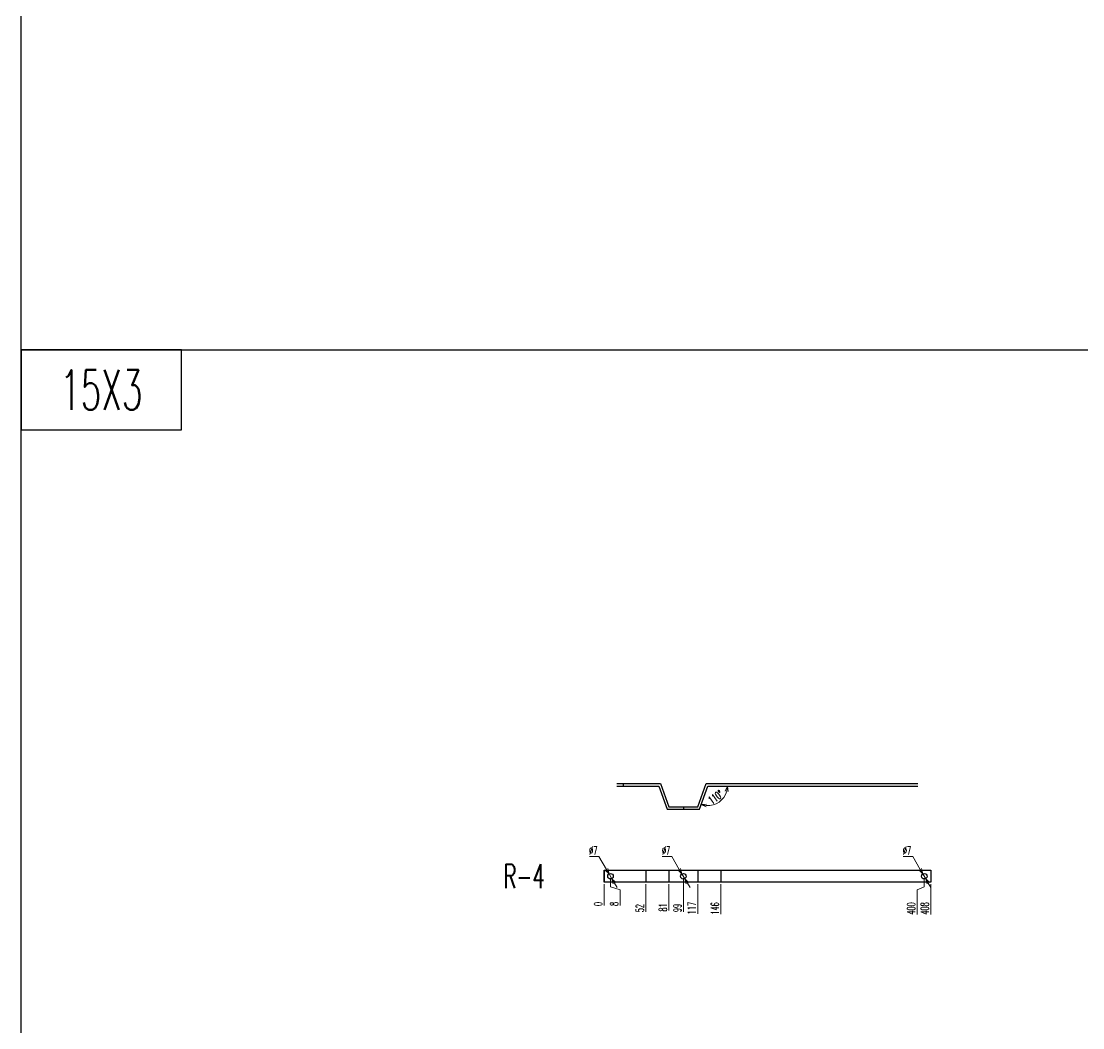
# Model space of a CAD drawing. Header units: millimetres. Extents: x 173893 to 258446, y -176540 to -123824.
# Drawn here: x 191169 to 192495, y -128856 to -127598 of the extents above; entities that cross this region are included whole.
import ezdxf
from ezdxf.enums import TextEntityAlignment as Align

# ---------------------------------------------------------------- set-up
doc = ezdxf.new("R2010")
doc.units = ezdxf.units.MM
doc.header["$LTSCALE"] = 3
doc.layers.add('@.DM. NÉT CHÍNH', color=7, linetype='Continuous')
doc.styles.add('Ann_w01', font='romans.shx', dxfattribs={"width": 0.6, "bigfont": 'chineset.shx'})
doc.dimstyles.new('Dim 01_SC05', dxfattribs={"dimscale": 5, "dimtxt": 2, "dimasz": 1.3, "dimexe": 0.5, "dimexo": 0.5, "dimgap": 0.5, "dimtad": 1, "dimtoh": 1, "dimdec": 1, "dimzin": 12, "dimdsep": 46, "dimtxsty": 'Ann_w01', "dimblk": 'OPEN30', "dimcen": 1.5, "dimclrd": 6, "dimclre": 6, "dimclrt": 3, "dimadec": 1, "dimazin": 3, "dimtm": 1e-09, "dimtfac": 1, "dimtdec": 1, "dimtmove": 0, "dimatfit": 3, "dimldrblk": 'OPEN30', "dimfxl": 1, "dimtolj": 1, "dimlwd": 20, "dimlwe": 20, "dimarcsym": 0})

# ---------------------------------------------------------------- blocks, each defined once
blk = doc.blocks.new('*D1804')
at = {"layer": '@.DM. NÉT CHÍNH', "color": 6, "linetype": 'Continuous', "lineweight": 20, "transparency": 16777216}
blk.add_line((191897.5, -128676.9), (191897.5, -128703.4), dxfattribs=at)
at = {"layer": 'Defpoints', "color": 0, "linetype": 'Continuous', "transparency": 16777216}
for p in [(191897.5, -128666.9), (191897.5, -128674.4), (191897.5, -128696.9)]:
    blk.add_point(p, dxfattribs=at)
at = {"layer": '@.DM. NÉT CHÍNH', "color": 3, "linetype": 'Continuous', "transparency": 16777216, "insert": (191890, -128701.4), "char_height": 10, "attachment_point": 5, "rotation": 90, "style": 'Ann_w01'}
blk.add_mtext('\\A1;0', dxfattribs=at)
blk = doc.blocks.new('_Open30')
at = {"color": 0, "linetype": 'ByBlock', "lineweight": -2}
for p, q in [((-1, 0.27), (0, 0)), ((0, 0), (-1, -0.27)), ((0, 0), (-1, 0))]:
    blk.add_line(p, q, dxfattribs=at)
blk = doc.blocks.new('*D1802')
at = {"layer": '@.DM. NÉT CHÍNH', "color": 6, "linetype": 'Continuous', "lineweight": 20, "transparency": 16777216}
for p, q in [((191905.5, -128669.4), (191905.5, -128679.9)), ((191905.5, -128679.9), (191917.5, -128683.9)), ((191917.5, -128683.9), (191917.5, -128703.4))]:
    blk.add_line(p, q, dxfattribs=at)
at = {"layer": 'Defpoints', "color": 0, "linetype": 'Continuous', "transparency": 16777216}
for p in [(191897.5, -128666.9), (191905.5, -128666.9), (191917.5, -128696.9)]:
    blk.add_point(p, dxfattribs=at)
at = {"layer": '@.DM. NÉT CHÍNH', "color": 3, "linetype": 'Continuous', "transparency": 16777216, "insert": (191910, -128701.4), "char_height": 10, "attachment_point": 5, "rotation": 90, "style": 'Ann_w01'}
blk.add_mtext('\\A1;8', dxfattribs=at)
blk = doc.blocks.new('*D1805')
at = {"layer": '@.DM. NÉT CHÍNH', "color": 6, "linetype": 'Continuous', "lineweight": 20, "transparency": 16777216}
blk.add_line((191949.5, -128676.9), (191949.5, -128711.5), dxfattribs=at)
at = {"layer": 'Defpoints', "color": 0, "linetype": 'Continuous', "transparency": 16777216}
for p in [(191897.5, -128666.9), (191949.5, -128674.4), (191949.5, -128699.3)]:
    blk.add_point(p, dxfattribs=at)
at = {"layer": '@.DM. NÉT CHÍNH', "color": 3, "linetype": 'Continuous', "transparency": 16777216, "insert": (191942, -128706.7), "char_height": 10, "attachment_point": 5, "rotation": 90, "style": 'Ann_w01'}
blk.add_mtext('\\A1;52', dxfattribs=at)
blk = doc.blocks.new('*D1806')
at = {"layer": '@.DM. NÉT CHÍNH', "color": 6, "linetype": 'Continuous', "lineweight": 20, "transparency": 16777216}
blk.add_line((191978.5, -128676.9), (191978.5, -128709.8), dxfattribs=at)
at = {"layer": 'Defpoints', "color": 0, "linetype": 'Continuous', "transparency": 16777216}
for p in [(191897.5, -128666.9), (191978.5, -128674.4), (191978.5, -128699.3)]:
    blk.add_point(p, dxfattribs=at)
at = {"layer": '@.DM. NÉT CHÍNH', "color": 3, "linetype": 'Continuous', "transparency": 16777216, "insert": (191971, -128705.8), "char_height": 10, "attachment_point": 5, "rotation": 90, "style": 'Ann_w01'}
blk.add_mtext('\\A1;81', dxfattribs=at)
blk = doc.blocks.new('*D1807')
at = {"layer": '@.DM. NÉT CHÍNH', "color": 6, "linetype": 'Continuous', "lineweight": 20, "transparency": 16777216}
blk.add_line((191996.5, -128669.4), (191996.5, -128711.3), dxfattribs=at)
at = {"layer": 'Defpoints', "color": 0, "linetype": 'Continuous', "transparency": 16777216}
for p in [(191897.5, -128666.9), (191996.5, -128666.9), (191996.5, -128699.3)]:
    blk.add_point(p, dxfattribs=at)
at = {"layer": '@.DM. NÉT CHÍNH', "color": 3, "linetype": 'Continuous', "transparency": 16777216, "insert": (191989, -128706.5), "char_height": 10, "attachment_point": 5, "rotation": 90, "style": 'Ann_w01'}
blk.add_mtext('\\A1;99', dxfattribs=at)
blk = doc.blocks.new('*D1808')
at = {"layer": '@.DM. NÉT CHÍNH', "color": 6, "linetype": 'Continuous', "lineweight": 20, "transparency": 16777216}
blk.add_line((192014.5, -128676.9), (192014.5, -128714), dxfattribs=at)
at = {"layer": 'Defpoints', "color": 0, "linetype": 'Continuous', "transparency": 16777216}
for p in [(191897.5, -128666.9), (192014.5, -128674.4), (192014.5, -128696.9)]:
    blk.add_point(p, dxfattribs=at)
at = {"layer": '@.DM. NÉT CHÍNH', "color": 3, "linetype": 'Continuous', "transparency": 16777216, "insert": (192007, -128706.7), "char_height": 10, "attachment_point": 5, "rotation": 90, "style": 'Ann_w01'}
blk.add_mtext('\\A1;117', dxfattribs=at)
blk = doc.blocks.new('*D1809')
at = {"layer": '@.DM. NÉT CHÍNH', "color": 6, "linetype": 'Continuous', "lineweight": 20, "transparency": 16777216}
blk.add_line((192043.5, -128676.9), (192043.5, -128714.4), dxfattribs=at)
at = {"layer": 'Defpoints', "color": 0, "linetype": 'Continuous', "transparency": 16777216}
for p in [(191897.5, -128666.9), (192043.5, -128674.4), (192043.5, -128697.3)]:
    blk.add_point(p, dxfattribs=at)
at = {"layer": '@.DM. NÉT CHÍNH', "color": 3, "linetype": 'Continuous', "transparency": 16777216, "insert": (192036, -128707.1), "char_height": 10, "attachment_point": 5, "rotation": 90, "style": 'Ann_w01'}
blk.add_mtext('\\A1;146', dxfattribs=at)
blk = doc.blocks.new('*D1803')
at = {"layer": '@.DM. NÉT CHÍNH', "color": 6, "linetype": 'Continuous', "lineweight": 20, "transparency": 16777216}
for p, q in [((192297.5, -128679.9), (192288.7, -128683.9)), ((192297.5, -128669.4), (192297.5, -128679.9)), ((192288.7, -128683.9), (192288.7, -128714.8))]:
    blk.add_line(p, q, dxfattribs=at)
at = {"layer": 'Defpoints', "color": 0, "linetype": 'Continuous', "transparency": 16777216}
for p in [(191897.5, -128666.9), (192297.5, -128666.9), (192288.7, -128696.9)]:
    blk.add_point(p, dxfattribs=at)
at = {"layer": '@.DM. NÉT CHÍNH', "color": 3, "linetype": 'Continuous', "transparency": 16777216, "insert": (192281.2, -128707.1), "char_height": 10, "attachment_point": 5, "rotation": 90, "style": 'Ann_w01'}
blk.add_mtext('\\A1;400', dxfattribs=at)
blk = doc.blocks.new('*D1810')
at = {"layer": '@.DM. NÉT CHÍNH', "color": 6, "linetype": 'Continuous', "lineweight": 20, "transparency": 16777216}
blk.add_line((192305.5, -128676.9), (192305.5, -128714.8), dxfattribs=at)
at = {"layer": 'Defpoints', "color": 0, "linetype": 'Continuous', "transparency": 16777216}
for p in [(191897.5, -128666.9), (192305.5, -128674.4), (192305.5, -128696.9)]:
    blk.add_point(p, dxfattribs=at)
at = {"layer": '@.DM. NÉT CHÍNH', "color": 3, "linetype": 'Continuous', "transparency": 16777216, "insert": (192298, -128707.1), "char_height": 10, "attachment_point": 5, "rotation": 90, "style": 'Ann_w01'}
blk.add_mtext('\\A1;408', dxfattribs=at)
blk = doc.blocks.new('*D1811')
at = {"layer": '@.DM. NÉT CHÍNH', "color": 6, "linetype": 'Continuous', "lineweight": 20, "transparency": 16777216}
for p, q in [((192271.2, -128642.2), (192283.1, -128642.2)), ((192283.1, -128642.2), (192292.4, -128658.2)), ((192299.2, -128669.9), (192295.7, -128663.8)), ((192302.5, -128675.5), (192305.8, -128681.1))]:
    blk.add_line(p, q, dxfattribs=at)
at = {"layer": 'Defpoints', "color": 0, "linetype": 'Continuous', "transparency": 16777216}
for p in [(192295.7, -128663.8), (192299.2, -128669.9)]:
    blk.add_point(p, dxfattribs=at)
at = {"layer": '@.DM. NÉT CHÍNH', "color": 6, "linetype": 'Continuous', "lineweight": 20, "transparency": 16777216, "xscale": 6.5, "yscale": 6.5, "zscale": 6.5}
for p, rotation in [((192295.7, -128663.8), 300.2412152556947), ((192299.2, -128669.9), 120.2412152556947)]:
    blk.add_blockref('_Open30', p, dxfattribs=dict(at, rotation=rotation))
at = {"layer": '@.DM. NÉT CHÍNH', "color": 3, "linetype": 'Continuous', "transparency": 16777216, "insert": (192275.9, -128634.7), "char_height": 10, "attachment_point": 5, "style": 'Ann_w01'}
blk.add_mtext('\\A1;∅7', dxfattribs=at)
blk = doc.blocks.new('*D1812')
at = {"layer": '@.DM. NÉT CHÍNH', "color": 6, "linetype": 'Continuous', "lineweight": 20, "transparency": 16777216}
for p, q in [((191970.2, -128642.2), (191982.1, -128642.2)), ((191982.1, -128642.2), (191991.4, -128658.2)), ((191998.2, -128669.9), (191994.7, -128663.8)), ((192001.5, -128675.5), (192004.8, -128681.1))]:
    blk.add_line(p, q, dxfattribs=at)
at = {"layer": 'Defpoints', "color": 0, "linetype": 'Continuous', "transparency": 16777216}
for p in [(191994.7, -128663.8), (191998.2, -128669.9)]:
    blk.add_point(p, dxfattribs=at)
at = {"layer": '@.DM. NÉT CHÍNH', "color": 6, "linetype": 'Continuous', "lineweight": 20, "transparency": 16777216, "xscale": 6.5, "yscale": 6.5, "zscale": 6.5}
for p, rotation in [((191994.7, -128663.8), 300.2412152556947), ((191998.2, -128669.9), 120.2412152556947)]:
    blk.add_blockref('_Open30', p, dxfattribs=dict(at, rotation=rotation))
at = {"layer": '@.DM. NÉT CHÍNH', "color": 3, "linetype": 'Continuous', "transparency": 16777216, "insert": (191974.9, -128634.7), "char_height": 10, "attachment_point": 5, "style": 'Ann_w01'}
blk.add_mtext('\\A1;∅7', dxfattribs=at)
blk = doc.blocks.new('*D1813')
at = {"layer": '@.DM. NÉT CHÍNH', "color": 6, "linetype": 'Continuous', "lineweight": 20, "transparency": 16777216}
for p, q in [((191879.2, -128642.2), (191891.1, -128642.2)), ((191891.1, -128642.2), (191900.4, -128658.2)), ((191907.2, -128669.9), (191903.7, -128663.8)), ((191910.5, -128675.5), (191913.8, -128681.1))]:
    blk.add_line(p, q, dxfattribs=at)
at = {"layer": 'Defpoints', "color": 0, "linetype": 'Continuous', "transparency": 16777216}
for p in [(191903.7, -128663.8), (191907.2, -128669.9)]:
    blk.add_point(p, dxfattribs=at)
at = {"layer": '@.DM. NÉT CHÍNH', "color": 6, "linetype": 'Continuous', "lineweight": 20, "transparency": 16777216, "xscale": 6.5, "yscale": 6.5, "zscale": 6.5}
for p, rotation in [((191903.7, -128663.8), 300.2412152548031), ((191907.2, -128669.9), 120.2412152548032)]:
    blk.add_blockref('_Open30', p, dxfattribs=dict(at, rotation=rotation))
at = {"layer": '@.DM. NÉT CHÍNH', "color": 3, "linetype": 'Continuous', "transparency": 16777216, "insert": (191883.9, -128634.7), "char_height": 10, "attachment_point": 5, "style": 'Ann_w01'}
blk.add_mtext('\\A1;∅7', dxfattribs=at)
blk = doc.blocks.new('*D4063')
at = {"layer": '@.DM. NÉT CHÍNH', "color": 6, "linetype": 'Continuous', "lineweight": 20, "transparency": 16777216}
blk.add_arc((192027.1, -128554.1), 24.4, 265.2947, 344.7053, dxfattribs=at)
at = {"layer": 'Defpoints', "color": 0, "linetype": 'Continuous', "transparency": 16777216}
for p in [(192027.1, -128554.1), (192027.1, -128554.1), (192289.5, -128554.1), (192016.6, -128583.1), (192034.1, -128577.5)]:
    blk.add_point(p, dxfattribs=at)
at = {"layer": '@.DM. NÉT CHÍNH', "color": 6, "linetype": 'Continuous', "lineweight": 20, "transparency": 16777216, "xscale": 6.5, "yscale": 6.5, "zscale": 6.5}
for p, rotation in [((192051.5, -128554.1), 82.35267433070337), ((192018.8, -128577), 167.6473256692952)]:
    blk.add_blockref('_Open30', p, dxfattribs=dict(at, rotation=rotation))
at = {"layer": '@.DM. NÉT CHÍNH', "color": 3, "linetype": 'Continuous', "transparency": 16777216, "insert": (192036.8, -128568), "char_height": 10, "attachment_point": 5, "rotation": 35, "style": 'Ann_w01'}
blk.add_mtext('\\A1;110°', dxfattribs=at)

msp = doc.modelspace()

# ---------------------------------------------------------------- linework, layer by layer
msp.add_lwpolyline([(191169.37, -128109.08), (191369.37, -128109.08), (191369.37, -128009.08), (191169.37, -128009.08)], close=True)
at = {"layer": '@.DM. NÉT CHÍNH', "linetype": 'Continuous'}
msp.add_line((191169.37, -128009.08), (195808.93, -128009.08), dxfattribs=at)
at = {"layer": '@.DM. NÉT CHÍNH', "color": 1, "linetype": 'Continuous'}
for p, q in [((191921.47, -128551.09), (191921.47, -128554.09)), ((191996.47, -128580.09), (191996.47, -128583.09)), ((191897.47, -128659.35), (191897.47, -128674.35))]:
    msp.add_line(p, q, dxfattribs=at)
at = {"layer": '@.DM. NÉT CHÍNH', "linetype": 'Continuous'}
msp.add_lwpolyline([(191169.37, -124247.34), (215177.7, -124247.34), (215177.7, -137826.43), (191169.37, -137826.43)], close=True, dxfattribs=at)
at = {"layer": '@.DM. NÉT CHÍNH', "color": 1, "linetype": 'Continuous'}
for points in [[(191913.47, -128551.09), (191967.92, -128551.09), (191978.47, -128580.09), (192014.47, -128580.09), (192025.03, -128551.09), (192289.47, -128551.09)], [(191913.47, -128554.09), (191965.81, -128554.09), (191976.37, -128583.09), (192016.57, -128583.09), (192027.13, -128554.09), (192289.47, -128554.09)]]:
    msp.add_lwpolyline(points, dxfattribs=at)
for points in [[(191897.47, -128659.35), (191949.47, -128659.35), (191949.47, -128674.35), (191897.47, -128674.35)], [(191897.47, -128659.35), (191978.47, -128659.35), (191978.47, -128674.35), (191897.47, -128674.35)], [(191897.47, -128659.35), (192014.47, -128659.35), (192014.47, -128674.35), (191897.47, -128674.35)], [(191897.47, -128659.35), (192043.47, -128659.35), (192043.47, -128674.35), (191897.47, -128674.35)], [(191897.47, -128659.35), (192305.47, -128659.35), (192305.47, -128674.35), (191897.47, -128674.35)]]:
    msp.add_lwpolyline(points, close=True, dxfattribs=at)
for centre in [(191905.47, -128666.85), (191996.47, -128666.85), (192297.47, -128666.85)]:
    msp.add_circle(centre, 3.5, dxfattribs=at)

# ---------------------------------------------------------------- texts
at = {"color": 1, "style": 'Ann_w01', "width": 0.6}
msp.add_text('15X3', height=50, dxfattribs=at).set_placement((191269.37, -128059.08), align=Align.MIDDLE_CENTER)
at = {"style": 'Ann_w01', "width": 0.6}
msp.add_text('R-4', height=30, dxfattribs=at).set_placement((191797.47, -128666.85), align=Align.MIDDLE_CENTER)

# ---------------------------------------------------------------- dimensions: what is measured, and where the dimension line sits
at = {"layer": '@.DM. NÉT CHÍNH', "linetype": 'Continuous'}
dim = msp.add_angular_dim_2l(base=(192034.13, -128577.49), line1=((192027.13, -128554.09), (192289.47, -128554.09)), line2=((192016.57, -128583.09), (192027.13, -128554.09)), dimstyle='Dim 01_SC05', dxfattribs=at)
dim.commit()
dim.dimension.update_dxf_attribs({"geometry": '*D4063', "text_midpoint": (192036.83, -128567.96)})
at = {"layer": '@.DM. NÉT CHÍNH', "color": 1, "linetype": 'Continuous'}
for p1, p2, picture, middle in [((191907.23, -128669.88), (191903.71, -128663.83), '*D1813', (191883.9, -128642.23)), ((191998.23, -128669.88), (191994.71, -128663.83), '*D1812', (191974.9, -128642.23)), ((192299.23, -128669.88), (192295.71, -128663.83), '*D1811', (192275.9, -128642.23))]:
    dim = msp.add_diameter_dim_2p(p1=p1, p2=p2, dimstyle='Dim 01_SC05', dxfattribs=at)
    dim.commit()
    dim.dimension.update_dxf_attribs({"geometry": picture, "text_midpoint": middle, "dimtype": 163})
for feature_location, offset, origin, picture, middle in [((191897.47029154, -128674.35299586), (0, -22.54441341), (191897.47029154, -128666.85299586), '*D1804', (191889.97029154, -128701.39740927)), ((191905.47, -128666.85), (12.07, -30.04), (191897.47, -128666.85), '*D1802', (191910.04, -128701.4)), ((191949.47, -128674.35), (0, -24.97), (191897.47, -128666.85), '*D1805', (191941.97, -128706.68)), ((191978.47, -128674.35), (0, -24.97), (191897.47, -128666.85), '*D1806', (191970.97, -128705.83)), ((191996.47, -128666.85), (0, -32.47), (191897.47, -128666.85), '*D1807', (191988.97, -128706.54)), ((192014.47, -128674.35), (0, -22.54), (191897.47, -128666.85), '*D1808', (192006.97, -128706.68)), ((192043.47, -128674.35), (0, -22.97), (191897.47, -128666.85), '*D1809', (192035.97, -128707.11)), ((192297.47, -128666.85), (-8.8, -30.04), (191897.47, -128666.85), '*D1803', (192281.17, -128707.11)), ((192305.47, -128674.35), (0, -22.54), (191897.47, -128666.85), '*D1810', (192297.97, -128707.11))]:
    dim = msp.add_ordinate_dim(feature_location=feature_location, offset=offset, dtype=1, origin=origin, dimstyle='Dim 01_SC05', dxfattribs=at)
    dim.commit()
    dim.dimension.update_dxf_attribs({"geometry": picture, "text_midpoint": middle})

doc.saveas('drawing.dxf')
